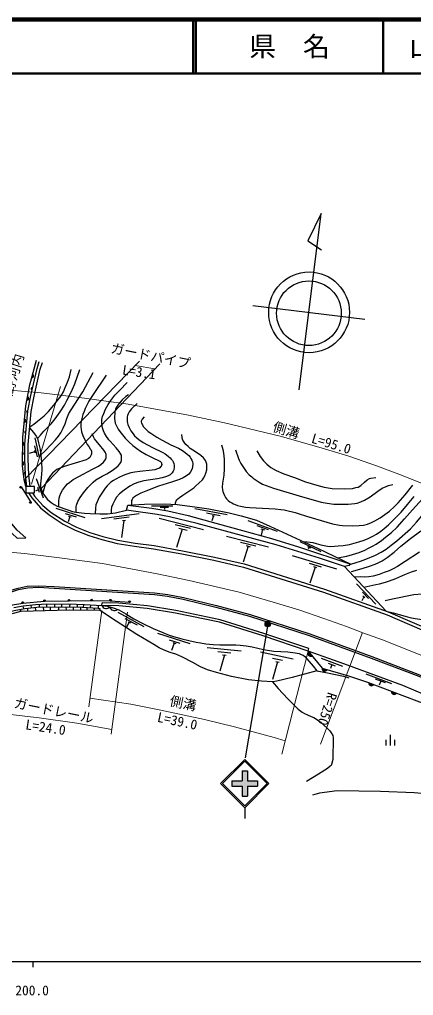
# Model space of a CAD drawing. Units: millimetres at full size, sheet at 1:1000; details may follow other scales. Extents: x 40000 to 680000, y 20000 to 380000.
# Drawn here: x 265510 to 338645, y 198715 to 380000 of the extents above; entities that cross this region are included whole.
import ezdxf
from ezdxf.enums import TextEntityAlignment as Align

# ---------------------------------------------------------------- set-up
doc = ezdxf.new("R2010")
doc.units = ezdxf.units.MM
doc.header["$LTSCALE"] = 1000
doc.linetypes.add('CHAIN', pattern=[18.5, 12, -1.5, 3.5, -1.5])
for name, color, linetype, lineweight in [('M-BGD', 7, 'Continuous', 25), ('M-BMK', 2, 'CHAIN', 13), ('M-BMK-SRVR', 3, 'Continuous', 25), ('M-STR-HTXT', 7, 'Continuous', 13), ('M-STR-STRC', 7, 'Continuous', 25), ('M-TTL', 2, 'Continuous', 140), ('M-TTL-BAND', 7, 'Continuous', 25), ('M-TTL-LINE', 7, 'Continuous', 50)]:
    doc.layers.add(name, color=color, linetype=linetype, lineweight=lineweight)
doc.layers.add('M-BMK-HTXT', color=7, linetype='Continuous')
doc.layers.add('M-TTL-TXT', color=7, linetype='Continuous')
doc.styles.add('ＭＳ ゴシック', font='')
doc.styles.get('ＭＳ ゴシック').set_extended_font_data('MS Gothic')

msp = doc.modelspace()

# ---------------------------------------------------------------- hatches: boundary and pattern name
at = {"layer": 'M-BGD'}
for points in [[(267786, 313474, 0.84072), (267946, 314079)], [(267961, 311614, 0.4608), (267687, 311471, 0.4608), (267872, 311222)], [(266910, 309309, 0.84072), (267024, 309925)], [(267064, 307348, 0.4608), (266812, 307169, 0.4608), (267029, 306948)], [(266389, 305151, 0.84072), (266454, 305773)], [(266730, 303555, 0.4608), (266478, 303375, 0.4608), (266695, 303155)], [(266085, 300883, 0.84072), (266091, 301509)], [(266502, 299590, 0.4608), (266266, 299391, 0.4608), (266499, 299188)], [(266044, 297208, 0.84072), (266051, 297834)], [(266609, 295952, 0.4608), (266384, 295739, 0.4608), (266629, 295551)], [(266539, 293867, 0.84072), (266390, 294475)], [(319191, 262540, 0.82183), (319817, 261772)], [(321669, 259497, 0.82183), (322620, 259219)], [(330347, 256837, 0.82183), (331274, 256486)], [(334578, 255235, 0.82183), (335504, 254884)]]:
    msp.add_hatch(color=256, dxfattribs=at).paths.add_polyline_path(points)
at = {"layer": 'M-STR-STRC'}
for points in [[(311095, 267698, 0.41421), (311595, 267198, 0.41421), (312095, 267698, 1)], [(304955, 238568), (306816, 238567), (306816, 240427), (307816, 240427), (307816, 238567), (309675, 238567), (309675, 237567), (307815, 237567), (307815, 235707), (306815, 235707), (306815, 237567), (304955, 237568)]]:
    msp.add_hatch(color=256, dxfattribs=at).paths.add_polyline_path(points)

# ---------------------------------------------------------------- linework, layer by layer
at = {"layer": 'M-BGD'}
for p, q in [((268336, 302326), (269129, 298634)), ((268309, 299725), (267296, 299370)), ((268260, 299966), (268357, 299484)), ((268287, 300834), (268778, 298783)), ((268593, 294719), (269878, 291171)), ((267657, 290378), (265860, 293207)), ((268993, 292662), (268449, 292383)), ((268818, 293111), (269168, 292213)), ((272276, 289238), (277658, 287486)), ((273961, 288268), (276016, 287611)), ((290022, 289672), (293973, 289657)), ((291622, 289423), (293182, 289428)), ((292455, 289426), (292444, 288962)), ((298038, 289142), (304047, 288039)), ((300245, 288351), (302775, 287897)), ((274853, 287679), (274539, 286699)), ((274616, 287753), (275090, 287605)), ((280735, 287313), (287734, 288239)), ((283046, 287235), (285894, 287626)), ((284898, 286950), (284435, 283759)), ((284599, 286922), (285198, 286979)), ((291424, 287397), (299655, 285295)), ((301492, 287829), (301238, 286856)), ((301285, 287877), (301699, 287780)), ((307878, 286950), (313317, 284972)), ((294404, 286216), (297255, 285504)), ((295694, 285362), (294640, 281940)), ((295065, 285504), (296612, 285156)), ((309591, 285995), (311650, 285279)), ((310307, 285417), (310963, 285220)), ((310635, 285318), (310343, 284242)), ((303954, 284027), (311706, 282030)), ((306553, 282928), (309398, 282208)), ((317522, 283054), (321466, 281171)), ((307974, 282198), (307048, 279196)), ((307592, 282315), (308356, 282082)), ((318990, 282123), (319582, 281844)), ((319286, 281984), (319106, 281654)), ((316109, 280413), (324379, 277960)), ((319283, 279004), (321529, 278311)), ((320375, 278289), (319400, 275284)), ((320099, 278373), (320652, 278205)), ((328088, 275196), (331652, 271380)), ((329419, 272792), (329070, 272032)), ((329205, 273656), (330286, 272461)), ((329240, 272971), (329598, 272613)), ((265657, 270421), (265747, 270092)), ((266149, 271055), (266247, 270531)), ((266967, 270637), (266980, 270133)), ((267629, 271242), (267692, 270727)), ((268429, 270818), (268445, 270169)), ((269143, 271375), (269152, 270863)), ((269914, 270877), (269931, 270206)), ((270539, 271405), (270548, 270888)), ((271177, 270899), (271194, 270238)), ((272021, 271422), (272030, 270915)), ((272717, 270927), (272733, 270276)), ((273329, 271438), (273318, 270928)), ((274128, 270910), (274143, 270311)), ((274819, 271445), (274807, 270895)), ((275484, 270881), (275481, 270322)), ((276213, 271394), (276202, 270865)), ((276841, 270851), (276838, 270315)), ((277364, 271353), (277328, 270832)), ((278029, 270783), (278026, 270309)), ((278673, 271278), (278635, 270741)), ((279393, 270688), (279391, 270302)), ((280120, 271190), (280082, 270641)), ((280820, 271148), (280827, 271648)), ((283752, 269935), (288585, 267272)), ((285051, 268767), (287323, 267561)), ((285854, 268048), (285393, 267144)), ((285672, 268150), (286112, 267905)), ((291132, 266017), (297148, 264093)), ((293270, 264796), (295254, 264154)), ((294231, 264170), (293697, 262826)), ((293941, 264261), (294521, 264078)), ((300354, 263374), (306636, 262719)), ((319068, 262692), (319227, 263166)), ((302339, 262581), (304720, 262339)), ((303555, 261977), (302720, 258981)), ((303219, 262011), (303892, 261942)), ((310276, 262525), (316312, 261245)), ((312497, 261370), (314317, 260994)), ((321531, 261344), (325455, 259887)), ((313419, 260699), (312489, 257409)), ((313112, 260755), (313727, 260643)), ((322800, 260444), (324127, 259934)), ((323463, 260189), (323238, 259472)), ((329788, 258466), (334559, 256683)), ((331507, 257532), (333366, 256823)), ((332585, 257121), (332292, 256371)), ((334358, 245166), (334358, 247158)), ((333558, 245166), (333558, 246211)), ((335158, 245166), (335158, 246211))]:
    msp.add_line(p, q, dxfattribs=at)
for points in [[(266685, 293266), (266375, 294537), (266043, 297099), (266101, 302386), (266710, 308224), (267433, 312140), (268646, 316730)], [(266877, 293266), (266636, 295401), (266492, 298295), (266515, 301110), (267059, 307286), (267625, 310142), (268775, 315187), (269184, 316496)], [(267481, 293266), (267235, 295449), (267092, 298308), (267115, 301081), (267654, 307201), (268212, 310017), (269355, 315031), (269756, 316317)], [(267400, 304317), (268169, 304840), (268830, 305367), (270083, 306415), (270897, 307210), (271909, 308375), (272767, 309465), (273214, 310082), (273643, 310832), (274011, 311649), (274252, 312195), (274413, 312650), (274771, 313615), (275119, 314964)], [(268848, 302149), (269431, 302817), (270035, 303513), (271379, 304871), (272147, 305825), (273054, 307122), (273832, 308335), (274287, 309214), (274916, 310398), (275352, 311335), (275750, 312306), (276721, 314988)], [(269457, 299115), (270228, 299813), (271400, 301037), (272188, 301901), (272730, 302601), (273192, 303236), (273642, 304086), (273956, 304877), (274287, 305902), (274660, 306793), (275067, 307513), (276440, 309607), (277288, 310869), (279165, 314456)], [(281571, 313953), (279064, 310177), (278399, 309103), (277726, 307718), (277497, 307160), (277288, 306624), (277059, 305899), (277007, 305573), (276922, 305004), (276909, 304714), (276896, 304276), (276942, 303917), (277046, 303388), (277275, 302709), (277611, 301930), (278098, 301046), (278364, 300662), (278637, 300257), (278740, 300109), (278865, 299829), (278873, 299306), (278825, 299145), (278567, 298648), (278295, 298430), (277911, 298227), (273813, 296970), (272463, 296395), (272145, 296188), (271648, 295730), (271262, 295314), (270736, 294556), (270472, 294053), (270223, 293382), (270050, 292743), (269825, 292054)], [(276009, 288507), (276001, 289156), (276011, 289572), (276064, 289821), (276349, 290471), (276745, 291203), (277361, 292072), (278176, 293050), (279169, 294053), (279683, 294477), (280839, 295174), (281688, 295633), (282704, 296204), (283477, 296772), (283847, 297087), (284148, 297456), (284381, 297853), (284456, 298133), (284463, 298852), (284425, 299065), (284318, 299276), (283985, 299752), (283443, 300457), (282339, 301660), (282105, 301945), (281955, 302119), (281635, 302573), (281461, 302882), (281276, 303192), (281096, 303611), (280946, 303997), (280856, 304381), (280792, 305192), (280817, 305721), (280942, 306235), (281131, 306814), (281471, 307624), (281950, 308487), (282434, 309246), (283215, 310211), (284118, 311179), (285511, 312579)], [(285757, 310309), (285273, 309960), (284571, 309373), (284181, 308933), (283880, 308562), (283615, 308159), (283467, 307903), (283340, 307602), (283188, 307097), (283162, 305906), (283206, 305432), (283291, 305004), (283441, 304651), (283645, 304249), (283842, 303915), (284149, 303483), (284625, 302841), (285130, 302257), (285814, 301583), (286556, 300876), (287262, 300296), (287940, 299827), (289035, 299181), (290534, 298465), (291177, 298169), (291431, 298055), (291556, 297982), (291702, 297877), (291768, 297822), (291835, 297741), (291891, 297633), (291898, 297527), (291901, 297336), (291868, 297140), (291802, 296996), (291686, 296883), (291534, 296726), (291381, 296623), (291097, 296510), (290614, 296379), (290121, 296290), (287844, 296031), (286904, 295918), (286193, 295777), (285086, 295432), (284655, 295262), (284090, 295007), (283404, 294651), (282973, 294396), (282468, 294035), (282117, 293714), (281796, 293369), (281421, 292934), (281036, 292384), (280299, 291261), (280109, 290869), (279894, 290399), (279679, 289834), (279609, 289209), (279565, 288188)], [(287354, 308704), (286287, 307680), (285869, 307157), (285654, 306757), (285550, 306449), (285509, 306171), (285497, 305306), (285544, 305028), (285637, 304761), (285876, 304219), (286203, 303597), (286621, 303016), (286874, 302689), (287291, 302305), (287652, 301994), (288473, 301435), (290185, 300527), (292101, 299590), (292566, 299310), (292788, 299146), (293186, 298827), (293471, 298579), (293683, 298357), (293899, 298082), (294037, 297834), (294149, 297547), (294224, 297167), (294224, 296876), (294176, 296381), (294047, 296096), (293844, 295804), (293476, 295453), (293135, 295248), (292606, 295061), (292001, 294882), (291097, 294711), (289819, 294495), (288593, 294291), (287667, 294087), (286766, 293750), (285994, 293340), (284924, 292595), (284083, 291886), (283518, 291298), (283181, 290733), (282833, 289976), (282604, 289412), (282508, 288943), (282534, 288274)], [(288622, 306172), (288264, 305758), (288129, 305520), (288113, 305389), (288104, 305241), (288141, 305048), (288215, 304884), (288314, 304696), (288481, 304426), (288880, 303980), (289410, 303492), (289903, 303145), (291004, 302413), (292015, 301850), (293578, 301020), (295004, 300375), (295736, 299950), (296279, 299562), (296648, 299265), (296913, 299009), (297160, 298719), (297325, 298464), (297505, 298124), (297633, 297831), (297670, 297444), (297647, 296881), (297571, 296609), (297429, 296283), (297169, 295872), (296919, 295575), (296517, 295253), (295887, 294888), (295239, 294580), (293725, 294088), (291319, 293313), (288973, 292410), (288061, 291998), (287254, 291598), (286861, 291312), (286542, 291092), (286402, 290865), (286322, 290646), (286297, 289808)], [(267384, 304141), (268114, 303262), (268574, 302629), (268848, 302149), (269060, 301371), (269369, 300123), (269568, 297857), (269651, 296379), (269520, 294856), (269397, 293759), (269429, 293089), (269580, 292647), (269883, 291912), (270131, 291559), (270640, 290920), (271390, 290312), (271922, 289945), (272507, 289636), (274452, 288955), (275341, 288629), (275956, 288514), (277600, 288286), (278610, 288229), (280408, 288152), (281871, 288175), (283324, 288392), (285383, 288861)], [(272797, 289534), (272798, 290535), (272884, 291087), (273011, 291548), (273198, 292004), (273518, 292553), (274020, 293313), (274431, 293744), (274853, 294087), (275461, 294538), (276546, 295141), (279083, 296470), (280199, 297055), (280615, 297350), (281119, 297772), (281362, 298068), (281552, 298386), (281575, 298530), (281575, 299222), (281529, 299385), (281398, 299651), (281176, 300004), (280941, 300300), (280604, 300670), (279717, 301734), (279458, 302133), (279230, 302509), (278970, 303071)], [(294472, 289921), (294473, 290221), (294510, 290441), (294581, 290609), (294736, 290808), (294904, 290967), (295192, 291202), (295832, 291636), (297855, 293040), (298264, 293389), (298773, 293857), (299449, 294526), (299668, 294801), (299909, 295243), (300107, 295735), (300253, 296360), (300253, 297404), (300167, 297769), (300042, 298066), (299866, 298358), (299660, 298607), (299173, 299031), (298201, 299671), (297191, 300336), (296802, 300676), (296412, 301066), (296206, 301336), (295964, 301685), (295853, 301886), (295726, 302225), (295694, 302333), (295657, 302930)], [(302983, 301016), (303234, 300144), (303379, 299466), (303518, 298365), (303525, 296538), (303423, 295388), (303172, 293875), (303158, 293111), (303192, 292658), (303247, 292338), (303349, 292027), (303538, 291601), (303755, 291235), (303931, 290978), (304242, 290660), (304564, 290408), (304912, 290196), (305235, 290032), (305513, 289900), (305983, 289751), (306512, 289636), (307481, 289450), (308266, 289351), (313000, 289131), (314010, 289002), (314635, 288902), (315366, 288762), (316207, 288577), (316712, 288422), (317233, 288252), (318816, 287758), (322547, 286637), (323594, 286340), (324939, 286068), (325464, 285989), (327257, 285978), (328579, 286012), (329393, 286102), (330120, 286285), (330866, 286561), (331481, 286861), (332470, 287448), (334207, 288705), (335139, 289541), (335822, 290235), (337133, 291739), (338526, 293506)], [(305575, 300050), (306147, 298441), (306300, 298128), (306619, 297521), (307066, 296795), (307601, 296041), (308171, 295441), (308616, 295026), (308913, 294792), (309279, 294530), (310007, 294050), (310635, 293684), (312666, 292926), (317442, 291518), (321527, 290372), (322612, 290164), (323851, 290002), (324913, 289953), (326524, 289960), (327738, 290080), (328223, 290186), (328888, 290409), (329574, 290733), (330605, 291353), (332057, 292419), (332837, 292938), (333587, 293286), (334034, 293456), (334845, 293599)], [(309547, 299903), (310201, 298816), (310793, 298025), (311405, 297413), (312177, 296792), (313139, 296240), (314568, 295626), (316583, 294904), (318630, 294150), (320718, 293492), (322074, 293146), (323524, 292915), (325930, 292837), (327323, 292916), (327950, 293046), (328354, 293161), (328866, 293443), (329561, 294043), (330045, 294476), (330463, 294728), (330730, 294814), (331653, 294944)], [(267170, 292054), (267771, 291123), (269428, 289268), (271007, 287965), (273593, 286271), (275844, 285164), (278374, 284154), (280797, 283411), (283649, 282685), (286876, 282156), (290412, 281676), (295632, 280727), (301576, 279551), (307061, 278297), (321967, 273617), (333742, 269411), (347048, 263653), (359690, 257929)], [(267937, 292054), (268262, 291474), (269845, 289701), (271364, 288449), (273891, 286793), (276088, 285713), (278573, 284720), (280959, 283989), (283772, 283273), (286965, 282750), (290507, 282269), (295744, 281316), (301701, 280138), (307217, 278877), (322158, 274186), (333962, 269969), (347291, 264202), (359961, 258465)], [(324567, 280000), (325200, 280137), (326250, 280328), (327313, 280612), (328573, 281007), (329613, 281410), (330317, 281775), (331028, 282157), (331716, 282555), (332692, 283222), (333482, 283827), (334547, 284687), (335603, 285725), (336989, 287228), (338459, 288944), (340327, 290974), (341124, 291702), (341841, 292344)], [(318185, 283031), (318920, 283003), (319440, 282940), (319986, 282840), (320606, 282667), (321451, 282405), (322709, 282163), (323319, 282126), (324003, 282163), (324659, 282218), (325604, 282320), (326741, 282496), (327665, 282717), (328487, 282957), (329496, 283301), (330226, 283606), (331124, 284023), (331803, 284426), (332597, 284968), (333214, 285437), (334008, 286150), (335543, 287655), (336347, 288507), (337539, 289932), (338774, 291372)], [(327047, 278817), (328022, 279111), (328826, 279395), (329788, 279758), (331568, 280519), (332628, 281059), (333580, 281648), (334523, 282334), (335534, 283149), (338081, 285392), (339229, 286650), (340875, 288641), (341829, 289568), (343766, 291006)], [(285645, 289763), (288693, 289970), (292428, 290046), (294788, 289901), (298032, 289499), (300657, 289092), (304415, 288356), (306632, 287819), (309481, 286982), (311994, 285863), (316797, 283687), (320814, 281789), (327047, 278817)], [(327141, 277500), (329124, 278034), (330513, 278471), (331553, 278831), (332233, 279141), (332845, 279472), (333743, 280040), (335045, 281080), (336318, 282158), (338097, 283625), (339982, 284994)], [(339749, 281052), (337085, 279321), (335667, 278414), (334880, 277980), (334121, 277582), (333216, 277254), (332263, 276923), (331145, 276630), (330347, 276489), (329629, 276444), (328768, 276462), (327674, 276442)], [(325826, 278419), (333602, 270098), (334900, 269789), (337089, 269145), (337959, 268950), (338980, 268756), (339825, 268613), (340956, 268435), (343308, 268215), (346100, 267988), (347830, 267723), (354876, 264337), (361245, 261006)], [(329417, 274576), (331676, 275051), (332365, 275203), (333458, 275474), (334220, 275715), (335342, 276164), (337030, 276908), (338250, 277413), (339278, 277722)], [(285939, 271717), (282414, 271987), (278923, 272024), (274697, 271964), (270163, 271887), (266114, 271550), (264178, 271240), (262289, 270628)], [(357274, 263083), (357176, 263695), (357021, 264143), (356600, 264920), (355827, 265987), (354818, 267120), (353201, 268727), (352725, 269096), (351417, 270026), (349570, 270989), (347364, 271863), (344902, 272607), (343171, 272998), (342338, 273177), (341031, 273270), (340286, 273276), (338724, 273109), (334769, 272327), (333391, 272011)], [(262333, 269728), (264508, 270206), (266512, 270581), (268736, 270856), (273067, 270933), (277135, 270845), (280082, 270641)], [(262503, 269207), (265785, 270103), (274728, 270326), (280373, 270296)], [(264431, 270754), (266206, 271065), (268469, 271346), (269571, 271393), (274604, 271453), (277545, 271346), (280820, 271148), (281833, 271016), (282884, 270712), (283953, 270321), (285222, 269606), (286717, 268687), (288395, 267817), (290331, 266886), (292127, 266118), (293320, 265655), (294505, 265290), (295627, 264970), (296960, 264656), (298314, 264353), (299133, 264211), (300077, 264050), (301431, 263917), (302690, 263837), (305638, 263837), (306455, 263775), (307568, 263650), (308672, 263455), (310786, 262954), (311561, 262829), (312719, 262678), (315296, 262544), (316691, 262390), (317420, 262226), (317805, 262083), (318184, 261905), (318462, 261690), (320010, 259901), (320708, 259025)], [(280082, 270641), (280389, 270612), (280373, 270296)], [(312477, 256982), (310402, 257080), (308018, 257351), (304893, 257948), (302098, 258684), (300401, 259207), (299079, 259781), (297692, 260550), (295666, 261622), (294523, 262111), (293450, 262436), (292377, 262837), (291456, 263292), (290449, 263887), (287286, 265781), (283451, 268238), (280373, 270296)], [(319068, 262692), (310721, 265503), (302655, 268034), (294451, 269738), (289205, 270610), (283935, 271102), (280820, 271148)], [(319227, 263166), (310875, 265979), (302781, 268519), (294543, 270230), (289269, 271106), (283962, 271602), (280827, 271648)], [(354930, 248507), (342793, 253663), (336691, 256319), (325744, 260292), (319068, 262692)], [(319068, 262692), (321669, 259497), (326568, 258066), (330141, 256916), (341574, 252585), (347104, 250495), (354077, 246817)], [(320708, 259025), (316117, 257770), (313308, 257124), (312477, 256982)], [(320708, 259025), (322715, 258664), (325685, 258009), (326619, 257744)], [(312477, 256982), (313522, 255757), (315291, 253798), (317219, 251921), (317967, 251335), (318423, 251093), (318990, 250852), (319636, 250559), (320138, 250337), (320666, 250024), (321499, 249435), (323092, 247877), (323389, 247489), (323655, 247027), (323752, 246645), (323681, 242567), (323436, 241644), (323361, 241453), (323205, 241317), (322674, 240877), (321000, 239796), (318779, 238446)], [(348378, 235537), (347256, 235584), (338801, 236330), (332513, 236574), (324478, 236707), (321190, 236307), (319901, 235951)]]:
    msp.add_lwpolyline(points, dxfattribs=at)
for points in [[(266685, 292054), (268276, 292054), (268276, 293266), (266685, 293266)], [(285383, 288861), (285645, 289763), (290079, 289253), (293044, 288714), (296820, 287884), (301969, 286421), (306890, 285083), (312263, 283594), (317328, 282056), (327047, 278817), (326691, 278605), (325826, 278419), (321223, 279943), (313143, 282395), (307382, 283948), (298494, 286378), (293348, 287644), (291070, 288051), (286248, 288721)]]:
    msp.add_lwpolyline(points, close=True, dxfattribs=at)
for centre in [(265734, 293127), (267538, 290286), (270156, 272037), (274689, 272114), (278915, 272174), (282407, 272137), (285932, 271867), (266106, 271700)]:
    msp.add_circle(centre, 150, dxfattribs=at)
for centre, radius, start, end in [((267813, 313790), 318, 265.09216, 65.30989), ((267885, 311425), 203, 68.19349, 266.11688), ((266914, 309627), 318, 269.42167, 69.63941), ((267015, 307151), 203, 76.00553, 273.92892), ((266368, 305468), 318, 273.93728, 74.15501), ((266681, 303358), 203, 76.00553, 273.92892), ((266033, 301197), 318, 279.26468, 79.48241), ((266469, 299390), 203, 80.56598, 278.48936), ((265993, 297522), 318, 279.26468, 79.48241), ((266587, 295750), 203, 83.90065, 281.82404), ((266411, 294159), 318, 293.61282, 93.83055), ((281591, 271426), 820, 199.86169, 320.34512), ((283088, 271121), 893, 194.12412, 309.31317), ((319580, 262218), 505, 140.3222, 297.98039), ((322172, 259452), 505, 174.88416, 332.54235), ((330845, 256753), 505, 170.42644, 328.08463), ((335076, 255151), 505, 170.42644, 328.08463)]:
    msp.add_arc(centre, radius, start, end, dxfattribs=at)
at = {"layer": 'M-BMK'}
msp.add_lwpolyline([(258631, 281498), (266437, 280783), (272918, 280039), (280932, 278943), (291056, 277066), (296984, 275807), (306275, 273601), (312626, 271777), (317374, 270355), (321990, 268738), (326221, 267242), (329251, 266107), (332869, 264781), (340178, 261861), (347224, 258826), (357726, 254041)], dxfattribs=at)
at = {"layer": 'M-BMK-SRVR'}
for p, q in [((317438, 311218), (321510, 343996)), ((321510, 343996), (319056, 338888)), ((319056, 338888), (321551, 337221)), ((308806, 326902), (329645, 324313))]:
    msp.add_line(p, q, dxfattribs=at)
for centre, radius in [((319268, 325602), 7500), ((319239, 325447), 6000)]:
    msp.add_circle(centre, radius, dxfattribs=at)
at = {"layer": 'M-STR-HTXT'}
for p, q in [((266706, 294781), (287756, 316535)), ((291560, 316056), (269505, 292868)), ((286992, 315746), (290652, 315102)), ((267707, 293684), (273110, 311844)), ((280784, 270247), (278358, 252332)), ((285539, 269895), (282508, 247275)), ((329163, 266140), (321360, 245397)), ((319068, 262692), (314178, 243563))]:
    msp.add_line(p, q, dxfattribs=at)
for points in [[(260744, 311430), (269516, 310626), (276660, 309806), (285702, 308570), (296907, 306493), (303567, 305078), (313884, 302628), (321071, 300565), (326642, 298896), (331949, 297037), (336421, 295364), (339642, 294091), (343539, 292495), (351467, 289080), (359139, 285400), (370533, 279392)], [(278577, 253954), (286180, 252815), (291464, 251804), (299866, 250002), (305428, 248602), (309550, 247513), (312798, 246619), (314805, 246016)], [(261716, 251090), (263359, 250939), (269175, 250272), (276163, 249316), (282621, 248119)]]:
    msp.add_lwpolyline(points, dxfattribs=at)
at = {"layer": 'M-STR-STRC'}
for p, q in [((311595, 267698), (307383, 242847)), ((302815, 238068), (307315, 242568)), ((303168, 238068), (307315, 242214)), ((311815, 238067), (307315, 242568)), ((311462, 238067), (307315, 242214)), ((306816, 240427), (307816, 240427)), ((306816, 240427), (306816, 238567)), ((307816, 240427), (307816, 238567)), ((302815, 238068), (307315, 233567)), ((303168, 238068), (307315, 233921)), ((304955, 238568), (304955, 237568)), ((304955, 238568), (306816, 238567)), ((304955, 237568), (306815, 237567)), ((306815, 237567), (306815, 235707)), ((307315, 233921), (311462, 238067)), ((307315, 233567), (311815, 238067)), ((307815, 237567), (309675, 237567)), ((307815, 237567), (307815, 235707)), ((307816, 238567), (309675, 238567)), ((309675, 238567), (309675, 237567)), ((306815, 235707), (307815, 235707)), ((307315, 233567), (307315, 231567))]:
    msp.add_line(p, q, dxfattribs=at)
msp.add_lwpolyline([(260393, 295070), (259406, 292735), (259819, 291111), (260297, 289818), (261147, 288294), (261993, 286986), (262746, 285981), (264120, 284528), (265098, 283656), (266711, 283696), (265098, 285176), (264068, 286338), (263328, 287303), (262759, 288122), (262072, 289205), (261755, 289892), (261372, 290844), (260841, 292608)], close=True, dxfattribs=at)
for points in [[(261145, 272741), (261825, 273166), (263709, 273936), (265246, 274396), (266955, 274716), (269053, 274836), (271955, 274700), (290577, 273523), (293032, 273190), (295965, 272617), (302058, 271147), (308307, 269460), (319382, 265886), (330892, 261661), (339769, 258291), (348643, 254522), (356235, 251088)], [(261304, 272486), (261962, 272898), (263809, 273653), (265316, 274104), (266992, 274418), (269054, 274536), (271939, 274401), (290547, 273224), (292983, 272894), (295901, 272323), (301984, 270856), (308221, 269172), (319285, 265603), (330787, 261380), (339657, 258012), (348522, 254248), (356099, 250820)]]:
    msp.add_lwpolyline(points, dxfattribs=at)
msp.add_circle((311595, 267698), 500, dxfattribs=at)
at = {"layer": 'M-TTL'}
msp.add_line((680000, 380000), (40000, 380000), dxfattribs=at)
at = {"layer": 'M-TTL-BAND'}
for p, q in [((40000, 205000), (579000, 205000)), ((268000, 205000), (268000, 204000))]:
    msp.add_line(p, q, dxfattribs=at)
at = {"layer": 'M-TTL-LINE'}
for p, q in [((297750, 380000), (297750, 370000)), ((298250, 380000), (298250, 370000)), ((333000, 380000), (333000, 370000)), ((40000, 370000), (680000, 370000))]:
    msp.add_line(p, q, dxfattribs=at)

# ---------------------------------------------------------------- texts
at = {"layer": 'M-BMK-HTXT', "style": 'ＭＳ ゴシック'}
msp.add_text('至上須野河内', height=1833, rotation=72.979, dxfattribs=at).set_placement((262494, 303061), align=Align.BOTTOM_LEFT)
at = {"layer": 'M-STR-HTXT', "style": 'ＭＳ ゴシック'}
for s, rotation, p in [('ガードパイプ', 348.606, (282228, 317587)), ('L=3.1', 351.545, (284422, 313529)), ('側溝\u3000L=95.0', 343.196, (312211, 303064)), ('ガードレール', 348.606, (264255, 251683)), ('側溝', 348.168, (293137, 252081)), ('R=250', 252.007, (322241, 255341)), ('L=39.0', 348.168, (290860, 249039)), ('L=24.0', 351.545, (266450, 247625))]:
    msp.add_text(s, height=1833, rotation=rotation, dxfattribs=at).set_placement(p, align=Align.BOTTOM_LEFT)
at = {"layer": 'M-TTL-BAND', "style": 'ＭＳ ゴシック'}
msp.add_text('200.0', height=1833, dxfattribs=at).set_placement((267844, 198195), align=Align.BOTTOM_CENTER)
at = {"layer": 'M-TTL-TXT', "style": 'ＭＳ ゴシック'}
for s, p in [('県\u3000名', (315625, 375000)), ('山\u3000口\u3000県', (350375, 375000))]:
    msp.add_text(s, height=3666, dxfattribs=at).set_placement(p, align=Align.MIDDLE_CENTER)

doc.saveas('drawing.dxf')
